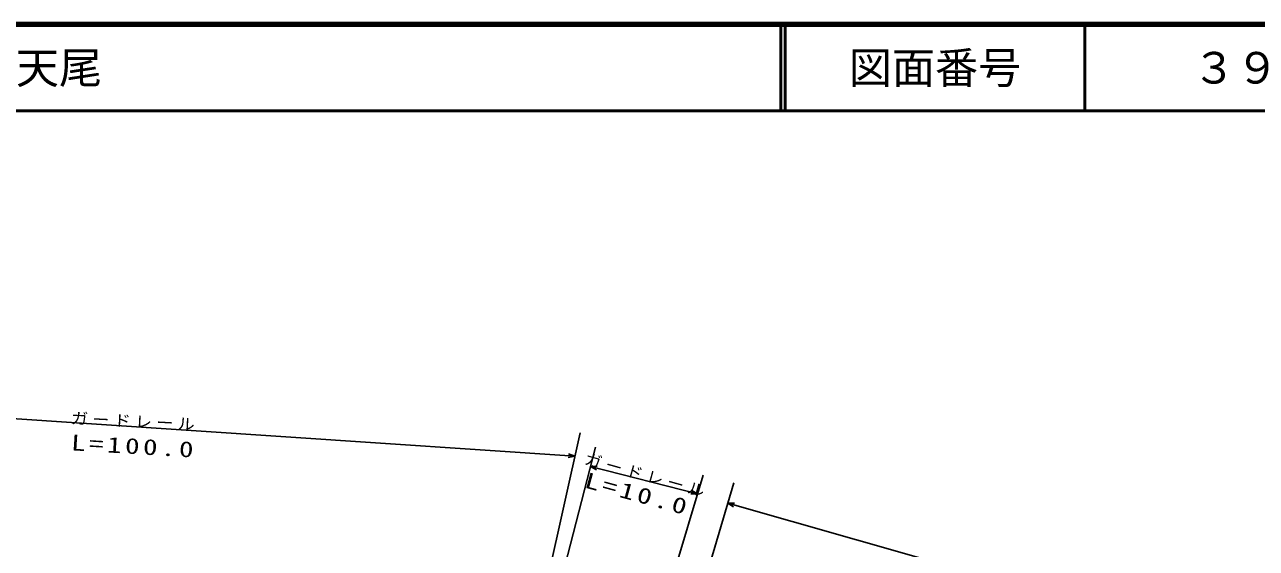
# Model space of a CAD drawing. Units: millimetres, scale not verified. Extents: x 40000 to 680000, y 20000 to 380000.
# Drawn here: x 421039 to 563889, y 319276 to 380000 of the extents above; entities that cross this region are included whole.
import ezdxf
from ezdxf.enums import TextEntityAlignment as Align

# ---------------------------------------------------------------- set-up
doc = ezdxf.new("R2010")
doc.units = ezdxf.units.MM
doc.header["$LTSCALE"] = 1000
for name, color, linetype, lineweight in [('M-BGD', 7, 'Continuous', 25), ('M-TTL', 2, 'Continuous', 140), ('M-TTL-LINE', 7, 'Continuous', 50)]:
    doc.layers.add(name, color=color, linetype=linetype, lineweight=lineweight)
doc.layers.add('M-TTL-TXT', color=7, linetype='Continuous')
doc.styles.add('ＭＳ ゴシック', font='')
doc.styles.get('ＭＳ ゴシック').set_extended_font_data('MS Gothic')

msp = doc.modelspace()

# ---------------------------------------------------------------- linework, layer by layer
at = {"layer": 'M-BGD'}
for p, q in [((375865, 337253), (484849, 329977)), ((476809, 293935), (485452, 332678)), ((477574, 293624), (487249, 331015)), ((486671, 328782), (499074, 325604)), ((488535, 290428), (499723, 327770)), ((492439, 290107), (503282, 326885)), ((502581, 324507), (566313, 306421))]:
    msp.add_line(p, q, dxfattribs=at)
for points in [[(484115, 330243), (484849, 329977), (484087, 329814)], [(487344, 328387), (486671, 328782), (487451, 328803)], [(498401, 325999), (499074, 325604), (498294, 325583)], [(503244, 324095), (502581, 324507), (503361, 324508)]]:
    msp.add_lwpolyline(points, dxfattribs=at)
at = {"layer": 'M-TTL'}
msp.add_line((680000, 380000), (40000, 380000), dxfattribs=at)
at = {"layer": 'M-TTL-LINE'}
for p, q in [((508747, 380000), (508747, 370000)), ((509247, 380000), (509247, 370000)), ((543997, 380000), (543997, 370000)), ((40000, 370000), (680000, 370000))]:
    msp.add_line(p, q, dxfattribs=at)

# ---------------------------------------------------------------- texts
at = {"layer": 'M-BGD', "attachment_point": 7, "style": 'ＭＳ ゴシック'}
for s, insert, char_height, rotation in [('\\T1.25;\\W1.1;ガードレール', (426387, 333654), 1320, 357.1), ('\\T1.24;\\W1.35;L=100.0', (426387, 330618), 1833, 356.6), ('\\T1.25;\\W1.1;ガードレール', (485845, 329011), 1320, 344.4), ('\\T1.24;\\W1.35;L=10.0', (485845, 326331), 1833, 344.7)]:
    msp.add_mtext(s, dxfattribs=dict(at, insert=insert, char_height=char_height, rotation=rotation))
at = {"layer": 'M-TTL-TXT', "style": 'ＭＳ ゴシック'}
msp.add_text('岩国市天尾', height=3666, dxfattribs=at).set_placement((405024, 375000), align=Align.MIDDLE_LEFT)
for s, p in [('図面番号', (526622, 375000)), ('３９', (561497, 375000))]:
    msp.add_text(s, height=3666, dxfattribs=at).set_placement(p, align=Align.MIDDLE_CENTER)

doc.saveas('drawing.dxf')
